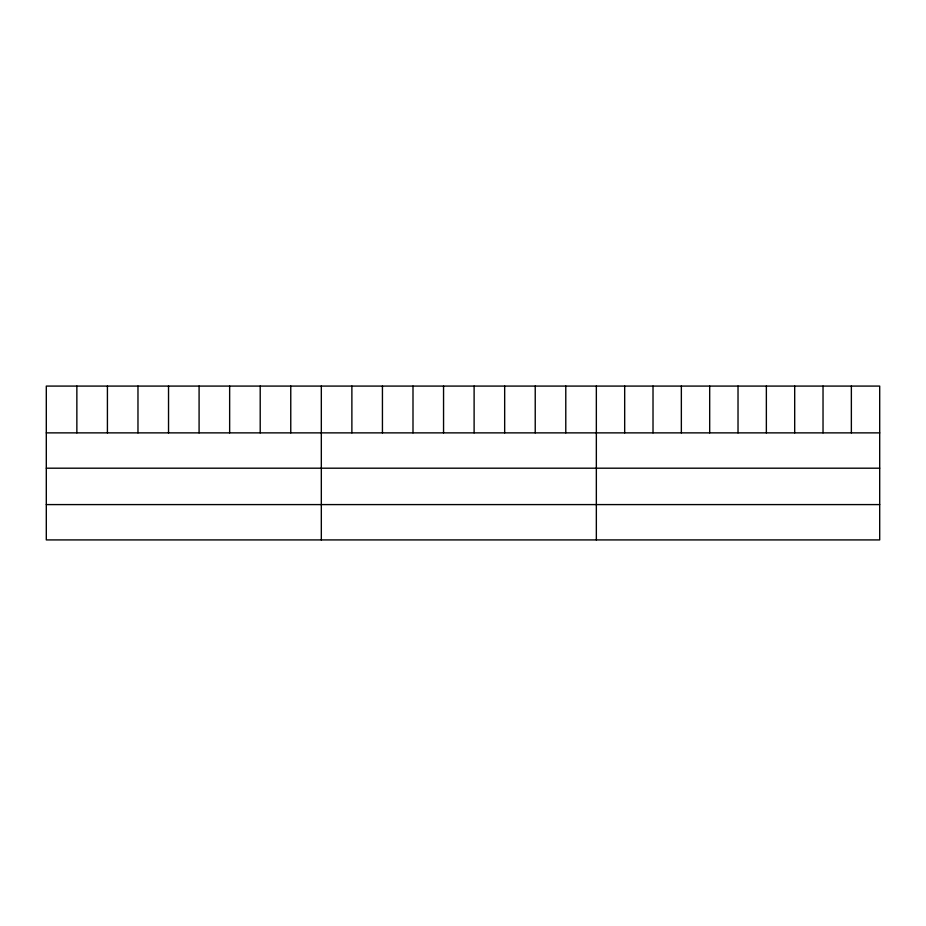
<?xml version="1.0" encoding="UTF-8"?>
<svg xmlns="http://www.w3.org/2000/svg" width="926" height="926" viewBox="0 0 926 926"><rect width="100%" height="100%" fill="white"/><g stroke="black" fill="none" stroke-linecap="round" stroke-linejoin="round"><path stroke-width="1.39" d="M879.7 432.87L879.7 539.916L46.3 539.916L46.3 386.084L879.7 386.084L879.7 432.87L46.3 432.87M46.3 468.197L879.7 468.197M46.3 504.589L879.7 504.589M851.364 386.084L851.364 432.87M823.029 386.084L823.029 432.87M794.693 386.084L794.693 432.87M766.358 386.084L766.358 432.87M738.022 386.084L738.022 432.87M709.686 386.084L709.686 432.87M681.351 386.084L681.351 432.87M653.015 386.084L653.015 432.87M624.68 386.084L624.68 432.87M596.344 386.084L596.344 539.916M565.786 386.084L565.786 432.87M535.228 386.084L535.228 432.87M504.67 386.084L504.67 432.87M474.112 386.084L474.112 432.87M443.554 386.084L443.554 432.87M412.996 386.084L412.996 432.87M382.438 386.084L382.438 432.87M351.88 386.084L351.88 432.87M321.322 386.084L321.322 539.916M290.764 386.084L290.764 432.87M260.206 386.084L260.206 432.87M229.648 386.084L229.648 432.87M199.09 386.084L199.09 432.87M168.532 386.084L168.532 432.87M137.974 386.084L137.974 432.87M107.416 386.084L107.416 432.87M76.858 386.084L76.858 432.87"/></g></svg>
